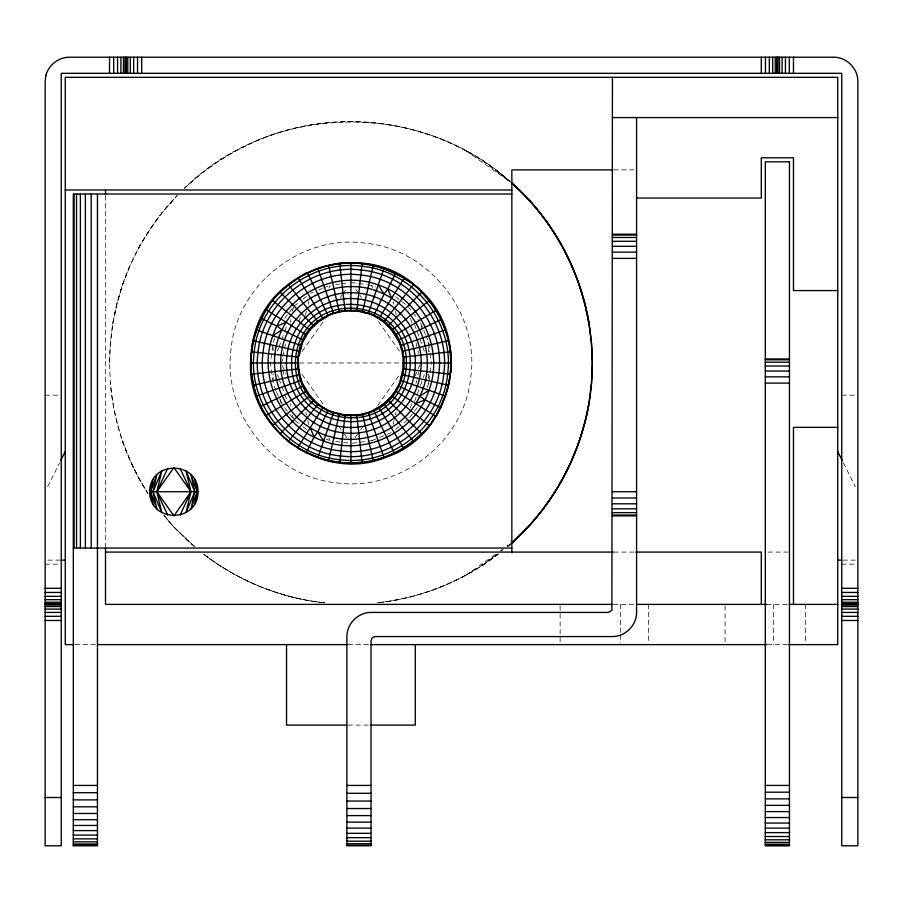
<?xml version="1.0" encoding="UTF-8"?>
<svg xmlns="http://www.w3.org/2000/svg" width="903" height="903" viewBox="0 0 903 903"><rect width="100%" height="100%" fill="white"/><g stroke="black" fill="none" stroke-linecap="round" stroke-linejoin="round"><path stroke-width="0.68" stroke-dasharray="4.51 3.39" d="M109.523 362.983L110.347 343.05L112.819 323.251L116.905 303.724L122.447 285.077L129.603 266.588L138.622 248.099L148.826 230.954L160.418 214.722L177.09 195.703C161.84 211.212 149.232 229.148 138.622 248.099L138.261 248.754C103.54 312.878 100.267 392.636 129.603 459.39L138.261 477.224L147.663 493.117C126.522 460.056 113.722 421.882 110.335 382.804L110.347 382.917M272.65 346.323L270.448 362.983L272.65 379.644M427.029 387.692L428.643 383.809L431.386 362.983M112.773 323.5L116.905 303.724L122.605 284.603L129.851 266.024M282.752 356.211L285.799 342.666M290.371 322.348L290.98 319.639M410.56 407.693L411.475 403.63M416.035 383.312L416.644 380.603M417.863 375.185L418.473 372.476M305.462 315.17L306.433 311.061M308.07 304.232L308.724 301.5M393.11 424.478L394.092 420.38M395.401 414.906L396.056 412.174M277.548 351.075L278.519 348.434M279.004 347.113L284.332 332.552M284.817 331.232L286.759 325.938M292.087 311.388L293.531 307.415M414.601 401.361L419.929 386.811M420.403 385.479L422.83 378.865M423.315 377.544L424.286 374.892M274.805 338.286L273.191 342.158L273.191 346.323M281.228 362.983L283.418 357.825M298.69 321.694L300.868 316.535M415.154 375.896L420.053 364.281M328.906 287.809L330.092 285.269M352.305 443.271L371.743 440.709L372.928 438.158M47.667 486.706L59.609 462.81M138.261 248.754C148.984 229.531 161.693 211.279 177.214 195.624M302.144 351.493L323.285 321.603M340.352 297.471L341.977 295.168M342.79 294.017L346.041 289.423M354.981 437.707L357.419 434.253M360.669 429.659L362.295 427.356M377.736 405.515L399.69 374.485M284.648 318.308L293.17 307.201M417.197 407.659L407.817 419.884L402.264 424.15M184.607 188.208L201.583 173.331L217.646 161.716L236.022 150.688L253.946 141.929C337.462 104.33 441.59 120.11 509.811 181.379M507.305 546.608L510.353 544.024M507.633 546.439L509.743 544.678L507.768 546.27M498.58 553.832C463.77 580.855 421.362 598.237 377.477 602.775C421.159 598.136 463.273 580.945 498.106 554.261M294.017 306.094L297.358 303.532M302.911 299.265L307.347 295.857M395.593 429.264L401.146 424.997M482.947 565.075L497.395 553.99M507.407 546.326L510.737 543.764L507.249 546.157M496.594 554.453C462.912 581.882 420.572 597.944 377.578 602.707M500.951 551.157L503.129 549.509M507.486 546.213L509.664 544.565M465.813 575.29L495.736 554.25M500.341 551.011L502.644 549.385M310.688 293.306L313.273 292.233M318.443 290.089L322.326 288.475M323.624 287.944L328.794 285.799M371.743 440.709L378.21 438.034M379.508 437.492L385.976 434.817M387.274 434.275L391.146 432.672M335.645 284.535L339.81 283.982M341.199 283.802L348.14 282.887M613.769 169.877L633.883 169.877M299.57 362.983L402.264 362.983M45.15 395.175L59.903 395.175M841.754 395.175L855.164 395.175M613.769 552.083L634.459 552.083M768.001 552.083L788.116 552.083M47.836 560.131L59.903 560.131M843.097 560.131L855.164 560.131M45.15 564.149L59.903 564.149M841.754 564.149L855.164 564.149M613.521 604.389L634.595 604.389M766.884 604.389L787.879 604.389M75.13 644.618L96.282 644.618M348.118 644.618L369.745 644.618M767.257 644.618L788.443 644.618M348.118 725.086L369.113 725.086M324.38 602.741C300.089 600.393 276.341 593.677 253.946 584.049L234.611 574.522L217.646 564.262L202.644 553.483M323.353 602.662C280.043 597.876 238.302 580.742 203.728 554.261C238.685 581.069 281.002 598.226 324.843 602.843M350.917 282.526L366.189 284.535M367.577 284.716L375.625 286.872M335.645 441.443L350.917 443.452M326.209 439.106L328.794 440.179M509.743 181.3C421.419 100.718 273.733 102.728 187.429 185.386L184.63 188.117C223.538 150.903 275.201 127.639 328.771 122.605C393.81 116.532 460.677 138.091 509.664 181.413M465.813 150.688L510.703 182.248M482.947 160.903L510.737 182.214M395.593 296.715L407.817 306.094L412.073 311.648M298.464 423.293L294.017 419.884L289.761 414.33M302.911 426.701L307.347 430.11M499.19 172.496L510.353 181.943M164.064 515.534L172.563 525.659L186.515 539.746L194.551 546.631L173.32 526.483L163.894 515.376M194.506 546.62L173.32 526.483L164.718 516.335M412.931 312.754L418.044 319.425M280.167 400.639L283.79 406.553M284.648 407.659L288.904 413.224M355.793 289.423L359.044 294.017M359.857 295.168L361.482 297.471M378.549 321.603L399.69 351.493M302.144 374.485L324.098 405.515M339.539 427.356L341.165 429.659M344.415 434.253L346.854 437.707M148.148 493.873L138.622 477.879L129.851 459.954L122.447 440.901M843.391 462.81L855.333 486.706M371.743 285.269L372.928 287.809M328.906 438.158L330.092 440.709M282.323 365.568L285.596 373.311M425.426 334.403L420.606 322.755L421.938 329.46M425.968 335.69L428.643 342.158L429.918 351.877M275.878 390.288L273.191 383.809L273.191 374.09M276.408 391.575L279.625 399.34M414.601 324.617L424.286 351.075M277.548 374.892L278.519 377.544M279.004 378.865L281.431 385.479M281.917 386.811L284.332 393.426M284.817 394.746L287.244 401.361M292.087 414.59L293.531 418.563M393.11 301.5L393.764 304.232M395.401 311.061L396.383 315.17M305.79 412.174L306.433 414.906M307.742 420.38L308.724 424.478M410.56 318.285L411.475 322.348M416.035 342.666L417.558 349.438M417.863 350.793L418.473 353.502M282.752 369.767L284.276 376.54M290.371 403.63L290.98 406.339M280.427 399.194L281.228 403.223M430.099 353.265L431.205 361.595M805.544 604.389L805.544 643.229M773.363 604.389L773.363 644.618M725.086 605.766L725.086 643.229M648.636 604.389L648.636 643.229M620.474 604.389L620.474 633.522M620.474 634.911L620.474 643.229M560.131 605.766L560.131 643.229M428.643 342.158L428.643 346.323M428.643 347.711L428.643 351.877M428.643 374.09L428.643 383.809M273.191 347.711L273.191 350.488M105.504 195.624L105.504 546.597M231.1 348.445C221.935 412.31 272.164 476.423 336.367 482.812C400.243 491.977 464.356 441.748 470.734 377.533C479.899 313.668 429.681 249.555 365.467 243.167C301.591 234.001 237.489 284.231 231.1 348.445"/><path stroke-width="1.35" d="M298.125 357.035L299.13 374.813L300.394 376.528L303.058 386.044L305.62 389.137L305.936 391.247L309.424 394.825L309.379 396.112L322.653 407.975L324.764 408.28L333.376 413.134L337.383 413.506L339.099 414.782L344.088 414.838L344.969 415.775L362.735 414.782L364.451 413.506L373.966 410.854L377.07 408.28L379.181 407.975L382.759 404.488L384.046 404.521L395.898 391.247L396.214 389.137L401.067 380.535L401.44 376.528L402.715 374.813L402.772 369.812L403.709 368.932L402.715 351.165L401.44 349.45L398.787 339.934L396.214 336.842L395.898 334.72L392.41 331.153L392.455 329.866L379.181 318.003L377.07 317.698L368.469 312.844L364.451 312.472L362.735 311.196L357.746 311.129L356.866 310.192L339.099 311.196L337.383 312.472L327.868 315.124L324.764 317.698L322.653 318.003L319.075 321.491L317.8 321.457L305.936 334.72L305.62 336.842L300.778 345.443L300.394 349.45L299.13 351.165C284.84 427.875 401.146 440.675 404.047 362.983C402.14 289.197 291.759 295.405 298.125 368.932L299.062 369.812L300.778 380.535L309.424 394.825L317.8 404.521L319.075 404.488L327.868 410.854L344.088 414.838L356.866 415.775L357.746 414.838L368.469 413.134L382.759 404.488L392.455 396.112L392.41 394.825L398.787 386.044L402.772 369.812L403.709 357.035L402.772 356.166L401.067 345.443L392.41 331.153L384.046 321.457L382.759 321.491L373.966 315.124L357.746 311.129L344.969 310.192L344.088 311.129L333.376 312.844L319.075 321.491L309.379 329.866L309.424 331.153L303.058 339.934L299.062 356.166L298.125 357.035L251.79 351.82C238.934 423.71 320.576 485.645 387.252 456.783C455.281 433.654 473.759 334.799 418.676 288.655C367.656 238.076 270.934 265.595 254.172 335.464C245.876 366.065 253.1 400.74 272.92 425.189C293.024 452.042 327.213 464.526 360.195 463.137C384.588 459.819 407.829 448.294 425.245 430.754C443.734 408.449 452.019 382.669 451.071 353.705C447.741 329.313 436.217 306.083 418.676 288.655C396.372 270.178 370.602 261.893 341.639 262.841C317.246 266.159 294.017 277.684 276.589 295.225C258.1 317.529 249.815 343.309 250.763 372.273C254.115 383.662 254.138 396.135 261.035 406.271L260.877 407.817C268.981 421.249 278.451 433.203 290.303 443.249L297.843 447.459L297.967 448.509C311.591 454.175 324.787 462.122 339.754 462.122L341.639 463.137C359.654 462.923 378.346 461.907 394.205 452.866L395.751 453.024C409.183 444.919 421.137 435.449 431.182 423.597L435.381 416.069L436.431 415.933C442.109 402.309 450.044 389.125 450.055 374.158L451.071 372.273C450.857 354.258 449.829 335.566 440.799 319.707L440.957 318.149C432.853 304.729 423.383 292.764 411.531 282.718L403.991 278.519L403.867 277.469C390.243 271.803 377.048 263.857 362.092 263.857L360.195 262.841C342.192 263.044 323.488 264.071 307.63 273.112L306.083 272.954C292.662 281.059 280.698 290.529 270.652 302.37L266.453 309.91L265.403 310.034C259.725 323.669 251.79 336.853 251.79 351.82M339.754 462.122L344.969 415.775M356.866 310.192L362.092 263.857M589.027 402.715L591.488 382.917L592.312 362.983L591.488 343.05L589.027 323.251L584.93 303.724L579.229 284.603L571.283 264.444C557.411 233.561 537.048 205.658 511.854 183.061C577.965 241.293 607.211 337.011 584.93 422.243L578.778 442.673L571.283 461.535C557.411 492.417 537.048 520.32 511.854 542.917C552.218 506.741 579.782 456.839 588.903 403.404L589.027 402.715C579.929 456.512 552.331 507.057 511.369 543.166M149.751 491.729C149.435 460.395 198.355 460.395 198.039 491.729C198.355 523.074 149.435 523.074 149.751 491.729L198.039 491.729M152.991 479.662L150.575 491.729L152.991 503.806M194.8 503.806L197.215 491.729L194.8 479.662M328.715 460.248L339.099 414.782M362.735 311.196L373.12 265.73M272.864 335.679C257.332 377.07 281.578 427.367 323.613 441.036C365.004 456.568 415.301 432.334 428.97 390.299C444.502 348.908 420.267 298.611 378.233 284.942C336.842 269.41 286.544 293.644 272.864 335.679L282.052 329.821C298.949 292.617 347.666 275.573 384.08 294.118C421.295 311.027 438.339 359.744 419.793 396.157C402.885 433.361 354.168 450.405 317.754 431.86C280.551 414.951 263.495 366.234 282.052 329.821L276.894 326.13L260.877 318.149M317.969 457.144L333.376 413.134M368.469 312.844L383.865 268.823M167.642 468.42L156.829 491.729L161.829 512.633L152.991 491.729L156.829 474.662L150.575 491.729L156.829 508.807L152.991 491.729L161.829 470.824L156.829 491.729L167.642 515.049M180.137 515.049L190.962 491.729L185.962 470.824L194.8 491.729L190.962 508.807L197.215 491.729L190.962 474.662L194.8 491.729L185.962 512.633L190.962 491.729L180.137 468.42M306.083 453.024L314.063 437.007L317.754 431.86L327.868 410.854M373.966 315.124L384.08 294.118L387.771 288.971L395.751 272.954M60.862 460.304L65.264 451.5M297.843 447.459L322.653 407.975M379.181 318.003L403.991 278.519M288.723 440.98L317.8 404.521M384.046 321.457L413.122 284.998M280.381 433.53L313.939 399.973M387.906 326.006L421.464 292.448M272.92 425.189L309.379 396.112M392.455 329.866L428.914 300.789M398.787 386.044L419.793 396.157L428.97 390.299M305.936 391.247L265.403 415.933M395.898 334.72L436.431 310.034M261.035 406.271L303.058 386.044M398.787 339.934L440.799 319.707M276.894 326.13L286.195 322.315M415.64 403.652L424.941 399.848L440.957 407.817M256.757 395.932L300.778 380.535M401.067 345.443L445.077 330.035M253.664 385.186L299.13 374.813M402.715 351.165L448.181 340.792M251.79 374.158L298.125 368.932M403.709 357.035L450.055 351.82M612.426 117.571L837.736 117.571M612.742 169.877L511.854 169.877L511.854 552.083M65.264 189.991L511.854 189.991M511.854 194.01L73.312 194.01L73.312 845.784L97.456 845.784L97.456 194.01M636.57 198.039L761.297 198.039L761.297 157.799L793.477 157.799L793.477 290.574L837.736 290.574M612.426 234.238L636.57 234.238M612.426 235.062L636.57 235.062M612.426 237.478L636.57 237.478M612.426 241.315L636.57 241.315M612.426 246.316L636.57 246.316M612.426 252.14L636.57 252.14M612.426 258.382L636.57 258.382M765.315 358.965L789.459 358.965M765.315 359.789L789.459 359.789M765.315 362.193L789.459 362.193M250.334 362.983L298.611 362.983M403.223 362.983L451.5 362.983M765.315 366.031L789.459 366.031M765.315 371.031L789.459 371.031M765.315 376.856L789.459 376.856M765.315 383.109L789.459 383.109M837.736 427.356L793.477 427.356L793.477 604.389M612.426 491.729L636.57 491.729M612.426 497.982L636.57 497.982M612.426 503.806L636.57 503.806M612.426 508.807L636.57 508.807M612.426 512.633L636.57 512.633M612.426 515.049L636.57 515.049M612.426 515.873L636.57 515.873M73.312 548.053L511.854 548.053M105.504 552.083L613.318 552.083M635.87 552.083L761.297 552.083L761.297 604.389M61.246 560.131L65.264 560.131M837.736 560.131L841.754 560.131M45.15 588.293L61.246 588.293M841.754 588.293L857.85 588.293M45.15 592.458L61.246 592.458M841.754 592.458L857.85 592.458M45.15 596.341L61.246 596.341M841.754 596.341L857.85 596.341M45.15 599.671L61.246 599.671M841.754 599.671L857.85 599.671M45.15 602.233L61.246 602.233M841.754 602.233L857.85 602.233M45.15 603.836L61.246 603.836M841.754 603.836L857.85 603.836M45.15 604.389L61.246 604.389M612.426 604.389L105.504 604.389L105.504 547.85M636.57 604.389L766.884 604.389M789.278 604.389L837.736 604.389M841.754 604.389L857.85 604.389M45.15 604.931L61.246 604.931M841.754 604.931L857.85 604.931M45.15 606.545L61.246 606.545M841.754 606.545L857.85 606.545M45.15 609.096L61.246 609.096M841.754 609.096L857.85 609.096M45.15 612.426L61.246 612.426M841.754 612.426L857.85 612.426M45.15 616.309L61.246 616.309M841.754 616.309L857.85 616.309M45.15 620.474L61.246 620.474M841.754 620.474L857.85 620.474M73.719 644.618L65.264 644.618L65.264 77.331L837.736 77.331L837.736 644.618L788.398 644.618M97.682 644.618L347.192 644.618M370.512 644.618L766.703 644.618M346.718 725.086L286.544 725.086L286.544 644.618M370.512 725.086L415.29 725.086L415.29 644.618M73.312 785.429L97.456 785.429M346.899 785.429L371.031 785.429M765.315 785.429L789.459 785.429M765.315 792.191L789.459 792.191M73.312 792.71L97.456 792.71M346.899 793.308L371.031 793.308M45.15 797.496L61.246 797.496M841.754 797.496L857.85 797.496M765.315 798.862L789.459 798.862M73.312 799.877L97.456 799.877M346.899 801.051L371.031 801.051M765.315 805.363L789.459 805.363M73.312 806.83L97.456 806.83M346.899 808.524L371.031 808.524M765.315 811.616L789.459 811.616M73.312 813.479L97.456 813.479M346.899 815.601L371.031 815.601M765.315 817.542L789.459 817.542M73.312 819.71L97.456 819.71M346.899 822.17L371.031 822.17M765.315 823.062L789.459 823.062M73.312 825.455L97.456 825.455M346.899 828.107L371.031 828.107M765.315 828.107L789.459 828.107M73.312 830.602L97.456 830.602M765.315 832.611L789.459 832.611M346.899 833.311L371.031 833.311M73.312 835.094L97.456 835.094M765.315 836.528L789.459 836.528M346.899 837.691L371.031 837.691M73.312 838.864L97.456 838.864M765.315 839.801L789.459 839.801M346.899 841.19L371.031 841.19M73.312 841.856L97.456 841.856M765.315 842.397L789.459 842.397M346.899 843.729L371.031 843.729M73.312 844.023L97.456 844.023M765.315 844.271L789.459 844.271M346.899 845.264L371.031 845.264M73.312 845.343L97.456 845.343M765.315 845.4L789.459 845.4M403.709 368.932L450.055 374.158M253.664 340.792L299.13 351.165M402.715 374.813L448.181 385.186M256.757 330.035L300.778 345.443M401.067 380.535L445.077 395.932M282.052 329.821L303.058 339.934M266.453 309.91L305.936 334.72M395.898 391.247L435.381 416.069M419.793 396.157L424.941 399.848M272.92 300.789L309.379 329.866M392.455 396.112L428.914 425.189M511.369 182.812C552.331 218.921 579.929 269.466 589.027 323.251M280.381 292.448L313.939 326.006M387.906 399.973L421.464 433.53M288.723 284.998L317.8 321.457M384.046 404.521L413.122 440.98M378.233 284.942L384.08 294.118M317.754 431.86L323.613 441.036M322.653 318.003L297.967 277.469M379.181 407.975L403.867 448.509M837.736 451.5L842.138 460.304M307.63 273.112L327.868 315.124M373.966 410.854L394.205 452.866M387.771 288.971L391.586 298.261M310.248 427.717L314.063 437.007M317.969 268.823L333.376 312.844M368.469 413.134L383.865 457.144M328.715 265.73L339.099 311.196M362.735 414.782L373.12 460.248M339.754 263.857L344.969 310.192M356.866 415.775L362.092 462.122M793.477 57.216L793.477 73.312M789.312 57.216L789.312 73.312M785.429 57.216L785.429 73.312M782.1 57.216L782.1 73.312M779.537 57.216L779.537 73.312M777.934 57.216L777.934 73.312M777.381 57.216L777.381 73.312M776.84 57.216L776.84 73.312M775.225 57.216L775.225 73.312M772.675 57.216L772.675 73.312M769.333 57.216L769.333 73.312M765.462 57.216L765.462 73.312M761.297 57.216L761.297 73.312M636.57 117.571L636.57 612.426C636.649 625.35 625.35 636.649 612.426 636.57L375.061 636.57L372.217 637.744L371.031 640.588L371.031 845.784L346.899 845.784L346.899 636.57C346.82 623.646 358.119 612.347 371.031 612.426L608.408 612.426L611.895 610.417L612.426 77.331M350.917 262.412L350.917 310.688M350.917 415.29L350.917 463.566M197.215 485.487L197.215 497.982M150.575 485.487L150.575 497.982M141.703 57.216L141.703 73.312M137.538 57.216L137.538 73.312M133.667 57.216L133.667 73.312M130.325 57.216L130.325 73.312M127.774 57.216L127.774 73.312M126.16 57.216L126.16 73.312M125.619 57.216L125.619 73.312M125.065 57.216L125.065 73.312M123.463 57.216L123.463 73.312M120.9 57.216L120.9 73.312M117.571 57.216L117.571 73.312M113.688 57.216L113.688 73.312M109.523 57.216L109.523 73.312M105.504 189.991L105.504 194.213M91.203 194.01L91.203 548.053M85.379 194.01L85.379 548.053M80.378 194.01L80.378 548.053M76.552 194.01L76.552 548.053M74.136 194.01L74.136 548.053M254.183 352.091C247.208 403.652 288.181 455.056 340.013 459.729C391.586 466.704 442.989 425.719 447.651 373.887C454.627 322.315 413.653 270.923 361.821 266.25C310.248 259.274 258.856 300.248 254.183 352.091M257.998 352.52C251.294 402.049 290.653 451.421 340.454 455.913C389.983 462.607 439.355 423.247 443.847 373.458C450.541 323.917 411.181 274.546 361.392 270.065C311.851 263.36 262.48 302.719 257.998 352.52M262.965 353.073C256.621 399.961 293.881 446.703 341.007 450.947C387.895 457.29 434.625 420.03 438.869 372.894C445.213 326.006 407.964 279.275 360.828 275.031C313.939 268.688 267.209 305.948 262.965 353.073M281.16 355.127C276.137 392.32 305.688 429.376 343.061 432.74C380.242 437.774 417.299 408.224 420.674 370.851C425.708 333.659 396.157 296.602 358.773 293.238C321.592 288.204 284.535 317.754 281.16 355.127M286.951 355.782C282.334 389.882 309.436 423.868 343.716 426.961C377.815 431.566 411.791 404.465 414.883 370.196C419.5 336.097 392.399 302.11 358.13 299.017C324.019 294.401 290.044 321.502 286.951 355.782M291.917 356.335C284.513 434.117 399.826 447.109 409.917 369.632C417.321 291.861 302.008 278.869 291.917 356.335M295.732 356.775C288.802 429.523 396.665 441.669 406.102 369.203C413.032 296.455 305.169 284.298 295.732 356.775M45.974 75.107L45.15 81.36L45.15 845.784L61.246 845.784L61.246 73.312L841.754 73.312L841.754 845.784L857.85 845.784L857.85 81.36C857.929 68.436 846.63 57.137 833.706 57.216L69.294 57.216C58.616 57.284 48.796 64.824 45.974 75.107M173.895 467.596L156.829 491.729L173.895 515.873L190.962 491.729L173.895 467.596M789.459 161.829L765.315 161.829L765.315 845.784L789.459 845.784L789.459 161.829"/></g></svg>
